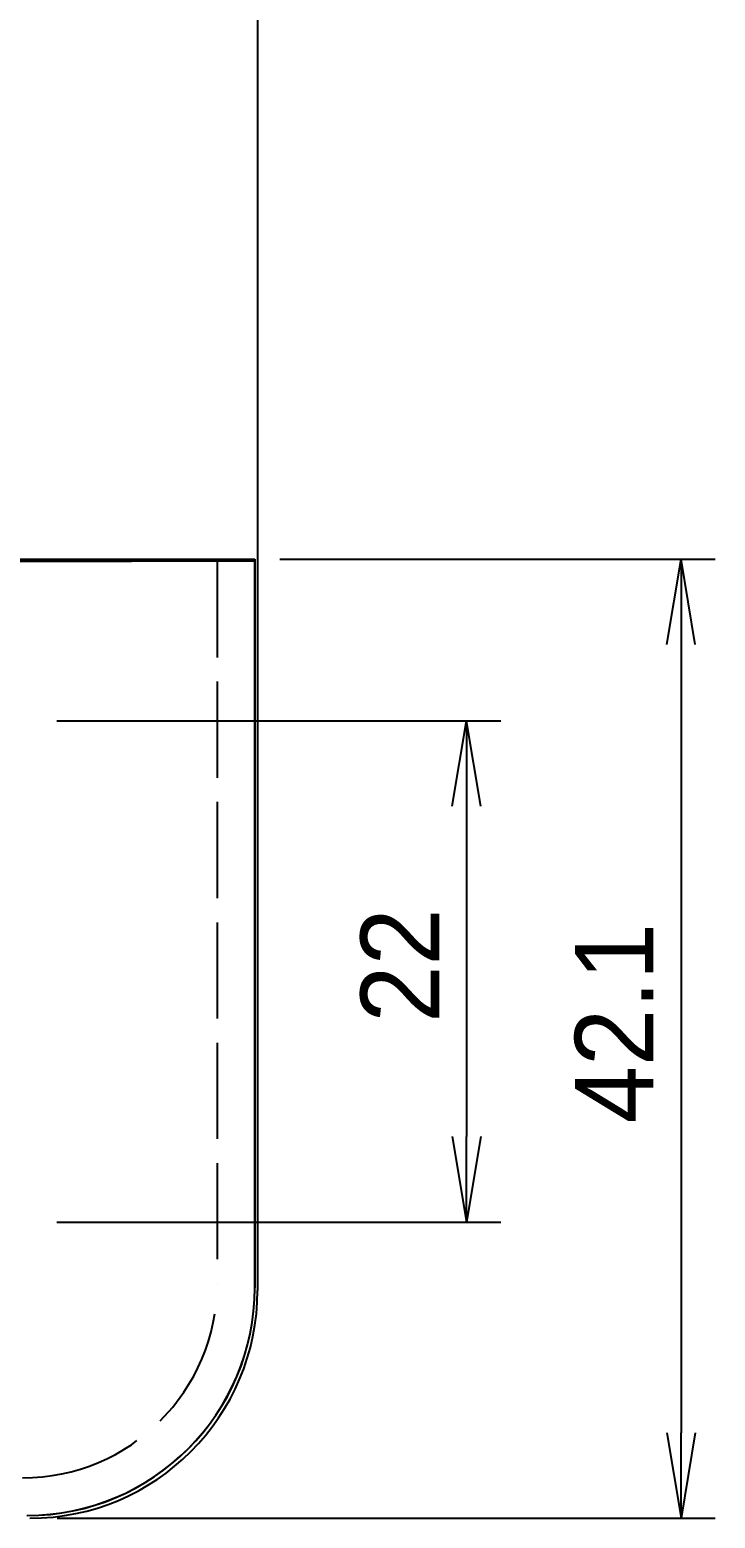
# Model space of a CAD drawing. Header units: millimetres. Extents: x 22 to 621, y 9 to 437.
# Drawn here: x 326.2 to 356.3, y 186.7 to 252.1 of the extents above; entities that cross this region are included whole.
import ezdxf

# ---------------------------------------------------------------- set-up
doc = ezdxf.new("R2010")
doc.units = ezdxf.units.MM
doc.header["$LTSCALE"] = 1.5
doc.linetypes.add('DASHED', pattern=[0.2067, 0.1654, -0.0413])
for name, color, linetype, lineweight in [('Dimension (ISO)', 7, 'Continuous', 25), ('Hidden (ISO)', 7, 'DASHED', 25), ('Visible (ISO)', 7, 'Continuous', 25)]:
    doc.layers.add(name, color=color, linetype=linetype, lineweight=lineweight)
doc.styles.add('Note Text (JIS)', font='MS PGothic.ttf')
doc.dimstyles.new('Default (JIS)', dxfattribs={"dimscale": 1.5, "dimtxt": 2.3, "dimasz": 2.5, "dimexe": 1, "dimexo": 0.8, "dimgap": 0.8, "dimtad": 1, "dimtoh": 1, "dimrnd": 1e-08, "dimdsep": 46, "dimtxsty": 'Note Text (JIS)', "dimblk": 'OPEN', "dimcen": 0.09, "dimdle": 5, "dimclrd": 100, "dimclre": 100, "dimclrt": 7, "dimadec": 0, "dimazin": 2, "dimtfac": 1, "dimtmove": 0, "dimatfit": 3, "dimldrblk": 'OPEN', "dimfxl": 1, "dimtolj": 1, "dimtzin": 0, "dimlwd": 25, "dimlwe": 25, "dimarcsym": 0})

# ---------------------------------------------------------------- blocks, each defined once
blk = doc.blocks.new('_Open')
at = {"color": 0, "linetype": 'ByBlock', "lineweight": -2}
for p, q in [((-1, 0.167), (0, 0)), ((-1, -0.167), (0, 0)), ((0, 0), (-1, 0))]:
    blk.add_line(p, q, dxfattribs=at)
blk = doc.blocks.new('*D29')
at = {"layer": 'Defpoints', "color": 0}
for p in [(326.192, 221.724), (326.192, 199.724), (345.364, 199.724)]:
    blk.add_point(p, dxfattribs=at)
at = {"layer": 'Dimension (ISO)', "color": 100, "lineweight": 25}
for p, q in [((327.392, 221.724), (346.864, 221.724)), ((345.364, 217.974), (345.364, 203.474)), ((327.392, 199.724), (346.864, 199.724))]:
    blk.add_line(p, q, dxfattribs=at)
at = {"layer": 'Dimension (ISO)', "color": 100, "lineweight": 25, "xscale": 3.75, "yscale": 3.75, "zscale": 3.75}
for p, rotation in [((345.364, 221.724), 90), ((345.364, 199.724), 270)]:
    blk.add_blockref('_Open', p, dxfattribs=dict(at, rotation=rotation))
at = {"layer": 'Dimension (ISO)', "color": 7, "lineweight": 25, "insert": (342.439, 208.471), "char_height": 3.45, "attachment_point": 4, "rotation": 90, "style": 'Note Text (JIS)'}
blk.add_mtext('\\A1;22', dxfattribs=at)
blk = doc.blocks.new('*D30')
at = {"layer": 'Defpoints', "color": 0}
for p in [(335.967, 228.824), (326.198, 186.724), (354.777, 186.724)]:
    blk.add_point(p, dxfattribs=at)
at = {"layer": 'Dimension (ISO)', "color": 100, "lineweight": 25}
for p, q in [((337.167, 228.824), (356.277, 228.824)), ((354.777, 225.074), (354.777, 190.474)), ((327.398, 186.724), (356.277, 186.724))]:
    blk.add_line(p, q, dxfattribs=at)
at = {"layer": 'Dimension (ISO)', "color": 100, "lineweight": 25, "xscale": 3.75, "yscale": 3.75, "zscale": 3.75}
for p, rotation in [((354.777, 228.824), 90), ((354.777, 186.724), 270)]:
    blk.add_blockref('_Open', p, dxfattribs=dict(at, rotation=rotation))
at = {"layer": 'Dimension (ISO)', "color": 7, "lineweight": 25, "insert": (351.843, 204.062), "char_height": 3.45, "attachment_point": 4, "rotation": 90, "style": 'Note Text (JIS)'}
blk.add_mtext('\\A1;42.1', dxfattribs=at)

msp = doc.modelspace()

# ---------------------------------------------------------------- linework, layer by layer
at = {"layer": 'Hidden (ISO)', "ltscale": 17.035856}
msp.add_line((334.422, 228.724), (334.422, 197.032), dxfattribs=at)
at = {"layer": 'Hidden (ISO)', "ltscale": 21.629059}
msp.add_arc((325.883, 197.032), 8.538, 270, 0, dxfattribs=at)
at = {"layer": 'Visible (ISO)'}
for p, q in [((336.192, 291.73), (336.192, 196.718)), ((272.724, 228.824), (330.659, 228.824)), ((272.724, 228.724), (330.659, 228.724)), ((330.659, 228.824), (331.086, 228.824)), ((331.086, 228.724), (330.659, 228.724)), ((331.086, 228.824), (334.895, 228.824)), ((334.895, 228.724), (331.086, 228.724)), ((334.422, 228.824), (334.422, 228.724)), ((334.895, 228.824), (335.967, 228.824)), ((335.967, 228.724), (334.895, 228.724)), ((335.967, 228.824), (336.073, 228.824)), ((336.069, 228.724), (335.967, 228.724)), ((336.069, 196.84), (336.069, 228.724)), ((336.073, 228.824), (336.073, 196.837))]:
    msp.add_line(p, q, dxfattribs=at)
for centre in [(326.063, 196.852), (326.067, 196.849), (326.185, 196.73)]:
    msp.add_ellipse(centre, major_axis=(7.08, -7.08), ratio=0.998783, start_param=5.498396, end_param=7.067974, dxfattribs=at)

# ---------------------------------------------------------------- dimensions: what is measured, and where the dimension line sits
at = {"layer": 'Dimension (ISO)', "color": 100, "lineweight": 25}
for base, p1, p2, angle, picture, middle in [((354.777, 186.724), (335.967, 228.824), (326.198, 186.724), 90, '*D30', (354.777, 207.774)), ((345.364, 199.724), (326.192, 221.724), (326.192, 199.724), 270, '*D29', (345.364, 210.724))]:
    dim = msp.add_linear_dim(base=base, p1=p1, p2=p2, angle=angle, dimstyle='Default (JIS)', override={"dimtoh": 0, "dimdec": 2, "dimtp": 0, "dimtm": 0, "dimtdec": 2, "dimatfit": 2}, dxfattribs=at)
    dim.commit()
    dim.dimension.update_dxf_attribs({"geometry": picture, "text_midpoint": middle, "dimtype": 160})

doc.saveas('drawing.dxf')
